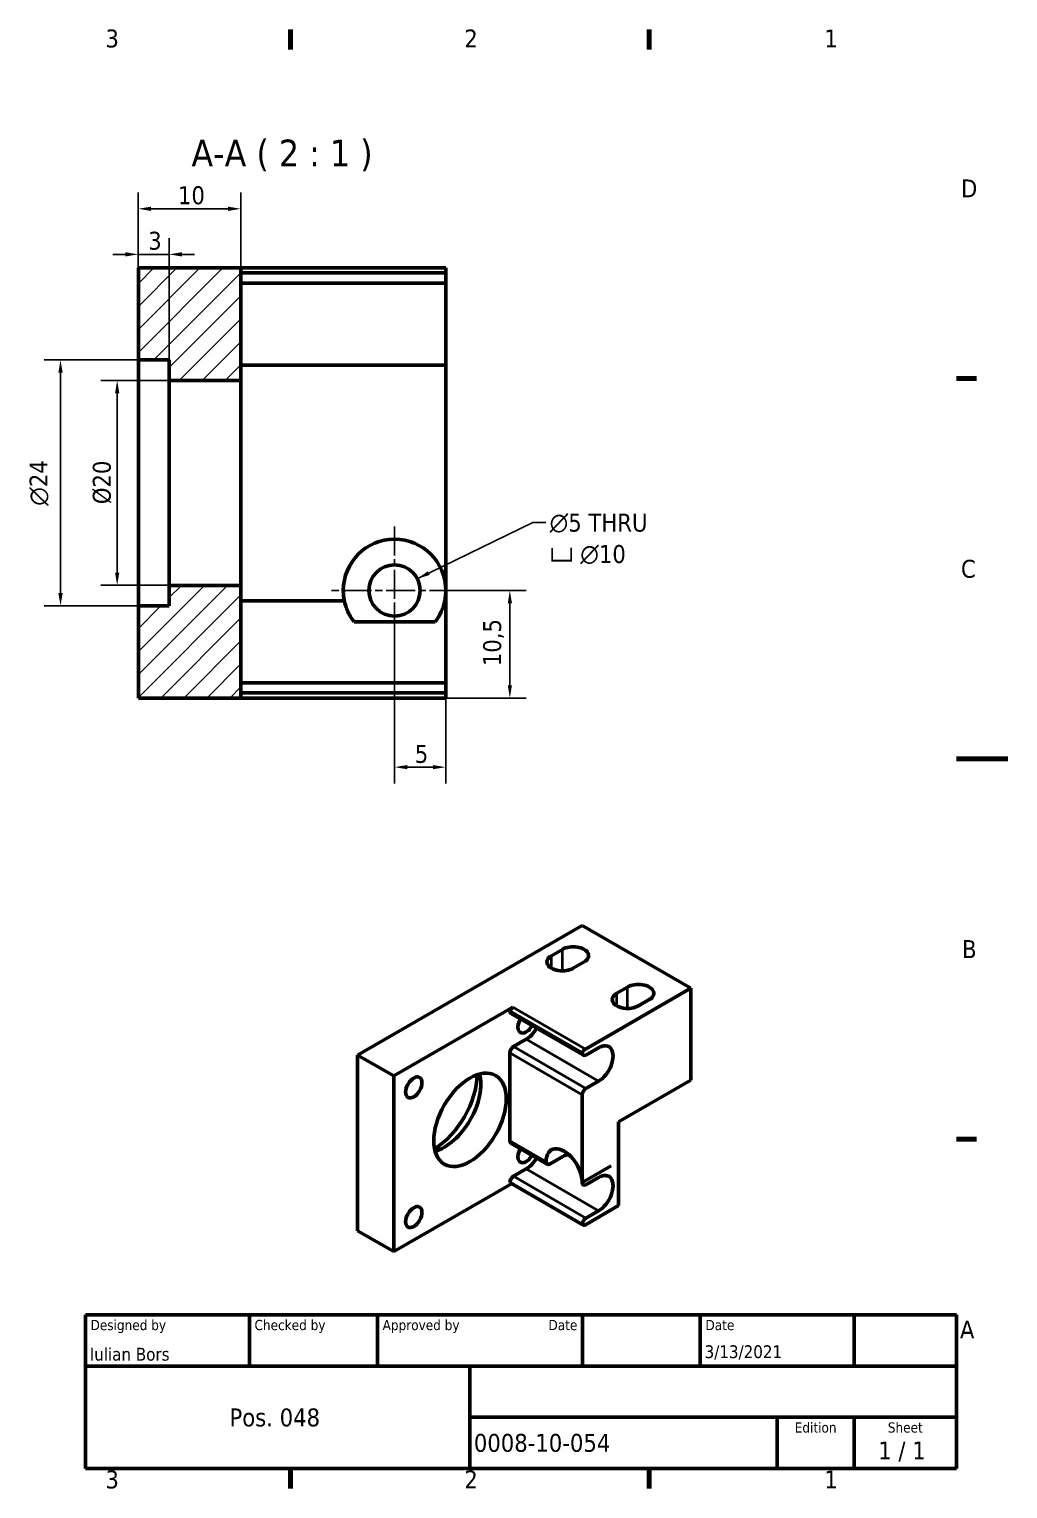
# Model space of a CAD drawing. Header units: millimetres. Extents: x 0 to 210, y 0 to 149.
# Drawn here: x 114.5 to 210, y 3 to 145.5 of the extents above; entities that cross this region are included whole.
import ezdxf
from ezdxf.enums import TextEntityAlignment as Align

# ---------------------------------------------------------------- set-up
doc = ezdxf.new("R2010")
doc.units = ezdxf.units.MM
doc.header["$LTSCALE"] = 0.5
doc.linetypes.add('CHAIN', pattern=[0.3543, 0.2362, -0.0295, 0.0591, -0.0295])
for name, color, linetype, lineweight in [('Border (ISO)', 7, 'Continuous', 70), ('Center Mark (ISO)', 7, 'Continuous', 25), ('Dimension (ISO)', 7, 'Continuous', 25), ('Hatch (ISO)', 7, 'Continuous', 18), ('Symbol (ISO)', 7, 'Continuous', 25), ('Title (ISO)', 7, 'Continuous', 50), ('Visible (ISO)', 7, 'Continuous', 50), ('Visible Narrow (ISO)', 7, 'Continuous', 35)]:
    doc.layers.add(name, color=color, linetype=linetype, lineweight=lineweight)
doc.styles.add('Label Text (ISO)', font='tahoma.ttf')
doc.styles.add('Note Text (ISO)', font='tahoma.ttf')
doc.styles.add('Text Style39', font='tahoma.ttf')
doc.styles.add('Text Style41', font='tahoma.ttf')
doc.dimstyles.new('Default - Method 1b (ISO)', dxfattribs={"dimscale": 0.5, "dimtxt": 3.5, "dimasz": 2.5, "dimexe": 3.175, "dimexo": 0, "dimgap": 0.762, "dimtad": 1, "dimtoh": 1, "dimrnd": 1e-08, "dimtxsty": 'Note Text (ISO)', "dimcen": 0.09, "dimdle": 10, "dimclrd": 256, "dimclre": 256, "dimclrt": 256, "dimazin": 2, "dimtfac": 1, "dimtmove": 0, "dimatfit": 3, "dimfxl": 0, "dimtolj": 1, "dimlwd": -1, "dimlwe": -1, "dimarcsym": 0})
doc.dimstyles.new('Default - Method 1b (ISO)$7', dxfattribs={"dimscale": 0.5, "dimtxt": 3.5, "dimasz": 2.5, "dimexe": 3.175, "dimexo": 0, "dimgap": 0.762, "dimtad": 1, "dimtoh": 1, "dimrnd": 1e-08, "dimtxsty": 'Note Text (ISO)', "dimcen": 0.09, "dimdle": 10, "dimclrd": 256, "dimclre": 256, "dimclrt": 256, "dimazin": 2, "dimtfac": 1, "dimtmove": 0, "dimatfit": 3, "dimfxl": 0, "dimtolj": 1, "dimlwd": -1, "dimlwe": -1, "dimarcsym": 0})

# ---------------------------------------------------------------- blocks, each defined once
blk = doc.blocks.new('Borders Default Border')
at = {"layer": 'Border (ISO)'}
for p, q in [((280, 287), (280, 290.9)), ((350, 287), (350, 290.9)), ((410, 222.75), (413.9, 222.75)), ((410, 74.25), (413.9, 74.25)), ((280, 10), (280, 6.1)), ((350, 10), (350, 6.1))]:
    blk.add_line(p, q, dxfattribs=at)
at = {"layer": 'Border (ISO)', "flags": 128}
blk.add_lwpolyline([(420, 148.5), (410, 148.5)], dxfattribs=at)
at = {"layer": 'Border (ISO)', "char_height": 3.5, "attachment_point": 7, "style": 'Note Text (ISO)'}
for s, insert in [('3', (243.91, 287.33)), ('2', (313.94, 287.4)), ('1', (384.21, 287.4)), ('D', (410.87, 258.13)), ('C', (410.86, 183.81)), ('B', (411.08, 109.63)), ('A', (410.66, 35.38)), ('3', (243.91, 6.03)), ('2', (313.94, 6.1)), ('1', (384.21, 6.1))]:
    blk.add_mtext(s, dxfattribs=dict(at, insert=insert))
blk = doc.blocks.new('*D23')
at = {"layer": 'Defpoints', "color": 0}
for p in [(125.16, 113.2), (117.57, 89.2), (125.16, 89.2)]:
    blk.add_point(p, dxfattribs=at)
at = {"layer": 'Dimension (ISO)'}
for p, q in [((125.16, 113.2), (115.98, 113.2)), ((117.57, 111.95), (117.57, 90.45)), ((125.16, 89.2), (115.98, 89.2))]:
    blk.add_line(p, q, dxfattribs=at)
for points in [[(117.36, 111.95), (117.78, 111.95), (117.57, 113.2)], [(117.36, 90.45), (117.78, 90.45), (117.57, 89.2)]]:
    blk.add_solid(points, dxfattribs=at)
at = {"layer": 'Dimension (ISO)', "insert": (114.55, 98.97), "char_height": 1.75, "attachment_point": 1, "rotation": 90, "style": 'Note Text (ISO)'}
blk.add_mtext('\\A1;\\fAIGDT|b0|i0;\\H1.7500;n\\fTahoma|b0|i0;\\H1.7500;24', dxfattribs=at)
blk = doc.blocks.new('*D24')
at = {"layer": 'Defpoints', "color": 0}
for p in [(128.16, 111.2), (123.1, 91.2), (128.16, 91.2)]:
    blk.add_point(p, dxfattribs=at)
at = {"layer": 'Dimension (ISO)'}
for p, q in [((128.16, 111.2), (121.51, 111.2)), ((123.1, 109.95), (123.1, 92.45)), ((128.16, 91.2), (121.51, 91.2))]:
    blk.add_line(p, q, dxfattribs=at)
for points in [[(122.89, 109.95), (123.31, 109.95), (123.1, 111.2)], [(122.89, 92.45), (123.31, 92.45), (123.1, 91.2)]]:
    blk.add_solid(points, dxfattribs=at)
at = {"layer": 'Dimension (ISO)', "insert": (120.72, 99.12), "char_height": 1.75, "attachment_point": 1, "rotation": 90, "style": 'Note Text (ISO)'}
blk.add_mtext('\\A1;\\fTahoma|b0|i0;\\H1.7500;Ø20', dxfattribs=at)
blk = doc.blocks.new('*D25')
at = {"layer": 'Defpoints', "color": 0}
for p in [(135.16, 127.95), (125.16, 122.2), (135.16, 122.2)]:
    blk.add_point(p, dxfattribs=at)
at = {"layer": 'Dimension (ISO)'}
for p, q in [((125.16, 122.2), (125.16, 129.54)), ((135.16, 122.2), (135.16, 129.54)), ((126.41, 127.95), (133.91, 127.95))]:
    blk.add_line(p, q, dxfattribs=at)
for points in [[(126.41, 128.16), (126.41, 127.74), (125.16, 127.95)], [(133.91, 128.16), (133.91, 127.74), (135.16, 127.95)]]:
    blk.add_solid(points, dxfattribs=at)
at = {"layer": 'Dimension (ISO)', "insert": (129.03, 130.15), "char_height": 1.75, "attachment_point": 1, "style": 'Note Text (ISO)'}
blk.add_mtext('\\A1;10', dxfattribs=at)
blk = doc.blocks.new('*D26')
at = {"layer": 'Defpoints', "color": 0}
for p in [(125.16, 123.5), (125.16, 113.2), (128.16, 111.2)]:
    blk.add_point(p, dxfattribs=at)
at = {"layer": 'Dimension (ISO)'}
for p, q in [((125.16, 113.2), (125.16, 125.09)), ((128.16, 111.2), (128.16, 125.09)), ((123.91, 123.5), (122.66, 123.5)), ((128.16, 123.5), (125.16, 123.5)), ((129.41, 123.5), (130.66, 123.5))]:
    blk.add_line(p, q, dxfattribs=at)
for points in [[(123.91, 123.71), (123.91, 123.3), (125.16, 123.5)], [(129.41, 123.71), (129.41, 123.3), (128.16, 123.5)]]:
    blk.add_solid(points, dxfattribs=at)
at = {"layer": 'Dimension (ISO)', "insert": (126.13, 125.71), "char_height": 1.75, "attachment_point": 1, "style": 'Note Text (ISO)'}
blk.add_mtext('\\A1;3', dxfattribs=at)
blk = doc.blocks.new('*D27')
at = {"layer": 'Defpoints', "color": 0}
for p in [(155.16, 90.7), (150.16, 89.45), (155.16, 73.45)]:
    blk.add_point(p, dxfattribs=at)
at = {"layer": 'Dimension (ISO)'}
for p, q in [((155.16, 90.7), (155.16, 71.87)), ((150.16, 89.45), (150.16, 71.87)), ((151.41, 73.45), (153.91, 73.45))]:
    blk.add_line(p, q, dxfattribs=at)
for points in [[(151.41, 73.66), (151.41, 73.25), (150.16, 73.45)], [(153.91, 73.66), (153.91, 73.25), (155.16, 73.45)]]:
    blk.add_solid(points, dxfattribs=at)
at = {"layer": 'Dimension (ISO)', "insert": (152.14, 75.62), "char_height": 1.75, "attachment_point": 1, "style": 'Note Text (ISO)'}
blk.add_mtext('\\A1;5', dxfattribs=at)
blk = doc.blocks.new('*D28')
at = {"layer": 'Defpoints', "color": 0}
for p in [(156.41, 90.7), (161.41, 90.7), (155.16, 80.2)]:
    blk.add_point(p, dxfattribs=at)
at = {"layer": 'Dimension (ISO)'}
for p, q in [((156.41, 90.7), (163, 90.7)), ((161.41, 81.45), (161.41, 89.45)), ((155.16, 80.2), (163, 80.2))]:
    blk.add_line(p, q, dxfattribs=at)
for points in [[(161.21, 89.45), (161.62, 89.45), (161.41, 90.7)], [(161.21, 81.45), (161.62, 81.45), (161.41, 80.2)]]:
    blk.add_solid(points, dxfattribs=at)
at = {"layer": 'Dimension (ISO)', "insert": (158.81, 83.31), "char_height": 1.75, "attachment_point": 1, "rotation": 90, "style": 'Note Text (ISO)'}
blk.add_mtext('\\A1;10,5', dxfattribs=at)
blk = doc.blocks.new('Title Blocks I.A.B')
at = {"layer": 'Title (ISO)'}
for p, q in [((270.07, 130), (100.07, 130)), ((100.07, 130), (100.07, 100)), ((132.07, 120), (132.07, 130)), ((157.07, 120), (157.07, 130)), ((197.07, 120), (197.07, 130)), ((220.07, 120), (220.07, 130)), ((250.07, 120), (250.07, 130)), ((270.07, 100), (270.07, 130)), ((100.07, 120), (270.07, 120)), ((175.07, 120), (175.07, 100)), ((270.07, 110), (175.07, 110)), ((235.07, 100), (235.07, 110)), ((250.07, 100), (250.07, 110)), ((100.07, 100), (270.07, 100))]:
    blk.add_line(p, q, dxfattribs=at)
at = {"layer": 'Title (ISO)', "style": 'Text Style41'}
for s, p in [('Designed by', (101.07, 129)), ('Checked by', (133.07, 129)), ('Approved by', (158.07, 129)), ('Date', (221.07, 129))]:
    blk.add_text(s, height=2, dxfattribs=at).set_placement(p, align=Align.TOP_LEFT)
blk.add_text('Date', height=2, dxfattribs=at).set_placement((196.07, 129), align=Align.TOP_RIGHT)
for s, p in [('Edition', (242.57, 109)), ('Sheet', (260.07, 109))]:
    blk.add_text(s, height=2, dxfattribs=at).set_placement(p, align=Align.TOP_CENTER)
at = {"layer": 'Title (ISO)', "style": 'Note Text (ISO)'}
blk.add_text('1 / 1 ', height=3.5, dxfattribs=at).set_placement((260.07, 103.5), align=Align.MIDDLE_CENTER)
at = {"layer": 'Title (ISO)'}
for tag, p, height, style in [('AUTHOR_001', (100.92, 121.05), 2.5, 'Text Style39'), ('CREATION_DATE_001', (220.91, 121.54), 2.5, 'Text Style39'), ('COMPANY_001', (128.19, 108.21), 3.5, 'Note Text (ISO)'), ('PART_NUMBER_001', (175.88, 103.25), 3.5, 'Note Text (ISO)')]:
    blk.add_attdef(tag, p, '', height=height, dxfattribs=dict(at, style=style))
at = {"layer": 'Title (ISO)', "style": 'Text Style39'}
for tag, p in [('CHECKED_BY', (133.07, 121)), ('ENG_APPROVED_BY', (158.07, 121))]:
    blk.add_attdef(tag, text='', height=2.5, dxfattribs=at).set_placement(p, align=Align.BOTTOM_LEFT)
blk.add_attdef('ENG_APPROVAL_DATE', text='', height=2.5, dxfattribs=at).set_placement((196.07, 121), align=Align.BOTTOM_RIGHT)
at = {"layer": 'Title (ISO)', "style": 'Note Text (ISO)'}
for tag, p in [('TITLE', (222.57, 115)), ('REVISION_NUMBER', (242.57, 103.5))]:
    blk.add_attdef(tag, text='', height=3.5, dxfattribs=at).set_placement(p, align=Align.MIDDLE_CENTER)

msp = doc.modelspace()

# ---------------------------------------------------------------- hatches: boundary and pattern name
at = {"layer": 'Hatch (ISO)'}
h = msp.add_hatch(dxfattribs=at)
h.set_pattern_fill('ANSI31', color=256, scale=12.7, style=0)
h.set_pattern_definition([(45, (0, 0), (-1.122532, 1.122532), [])])
h.paths.add_polyline_path([(128.165, 89.198), (125.165, 89.198), (125.165, 80.198), (135.165, 80.198), (135.165, 91.198), (128.165, 91.198)])
h.paths.add_polyline_path([(125.165, 113.198), (128.165, 113.198), (128.165, 111.198), (135.165, 111.198), (135.165, 122.198), (125.165, 122.198)])

# ---------------------------------------------------------------- linework, layer by layer
at = {"layer": 'Center Mark (ISO)', "linetype": 'CHAIN', "ltscale": 23.990969}
for p, q in [((150.165, 96.948), (150.165, 89.448)), ((156.415, 90.698), (143.915, 90.698))]:
    msp.add_line(p, q, dxfattribs=at)
at = {"layer": 'Visible (ISO)'}
for p, q in [((135.165, 122.198), (125.165, 122.198)), ((125.165, 122.198), (125.165, 113.198)), ((135.165, 111.198), (135.165, 122.198)), ((155.165, 122.198), (135.165, 122.198)), ((155.165, 121.698), (135.165, 121.698)), ((155.165, 122.198), (155.165, 121.698)), ((155.165, 121.698), (155.165, 120.698)), ((135.165, 120.698), (155.165, 120.698)), ((155.165, 120.698), (155.165, 112.698)), ((125.165, 113.198), (128.165, 113.198)), ((125.165, 89.198), (125.165, 113.198)), ((128.165, 113.198), (128.165, 111.198)), ((155.165, 112.698), (135.165, 112.698)), ((155.165, 112.698), (155.165, 111.698)), ((128.165, 111.198), (135.165, 111.198)), ((128.165, 91.198), (128.165, 111.198)), ((135.165, 111.198), (135.165, 91.198)), ((155.165, 111.698), (155.165, 90.698)), ((135.165, 91.198), (128.165, 91.198)), ((128.165, 91.198), (128.165, 89.198)), ((135.165, 80.198), (135.165, 91.198)), ((155.165, 90.698), (155.165, 89.698)), ((128.165, 89.198), (125.165, 89.198)), ((125.165, 89.198), (125.165, 80.198)), ((135.165, 89.698), (145.266, 89.698)), ((155.064, 89.698), (155.165, 89.698)), ((155.165, 89.698), (155.165, 81.698)), ((154.116, 87.635), (146.213, 87.635)), ((155.165, 81.698), (135.165, 81.698)), ((155.165, 81.698), (155.165, 80.698)), ((125.165, 80.198), (135.165, 80.198)), ((135.165, 80.698), (155.165, 80.698)), ((135.165, 80.198), (155.165, 80.198)), ((155.165, 80.698), (155.165, 80.198)), ((168.482, 58.01), (146.561, 45.355)), ((168.482, 58.01), (179.088, 51.887)), ((165.476, 55.051), (166.537, 55.663)), ((168.658, 54.438), (167.598, 53.826)), ((179.088, 51.887), (168.788, 45.94)), ((171.84, 51.376), (172.901, 51.989)), ((179.088, 42.905), (179.088, 51.887)), ((161.717, 50.022), (150.097, 43.313)), ((175.022, 50.764), (173.962, 50.152)), ((168.482, 45.559), (161.41, 49.641)), ((161.514, 49.412), (168.585, 45.33)), ((163.001, 46.886), (161.764, 46.171)), ((168.835, 45.355), (170.073, 46.069)), ((146.561, 45.355), (146.561, 28.208)), ((146.561, 45.355), (150.097, 43.313)), ((161.41, 36.986), (161.41, 45.559)), ((150.097, 43.313), (150.097, 26.167)), ((170.073, 42.803), (168.835, 42.089)), ((172.017, 38.823), (179.088, 42.905)), ((168.482, 41.476), (168.482, 32.903)), ((172.017, 30.658), (172.017, 38.823)), ((161.514, 36.757), (165.067, 34.705)), ((163.001, 34.23), (161.764, 33.516)), ((166.573, 35.434), (165.335, 34.72)), ((171.31, 34.536), (168.482, 32.903)), ((150.097, 26.167), (161.57, 32.791)), ((161.41, 32.903), (168.482, 28.821)), ((161.467, 32.851), (168.538, 28.769)), ((168.835, 32.699), (170.073, 33.413)), ((170.939, 33.499), (170.757, 33.605)), ((168.567, 32.684), (168.585, 32.674)), ((168.788, 28.793), (172.017, 30.658)), ((170.073, 30.147), (168.835, 29.433)), ((146.561, 28.208), (150.097, 26.167))]:
    msp.add_line(p, q, dxfattribs=at)
msp.add_circle((150.165, 90.698), 2.5, dxfattribs=at)
msp.add_arc((150.165, 90.698), 5, 0, 180, dxfattribs=at)
for centre, major_axis, start_param, end_param in [((167.598, 55.051), (1.5, 0), 5.4977871, 8.6393798), ((166.537, 54.438), (-1.5, 0), 5.4977871, 8.6393798), ((172.901, 50.764), (-1.5, 0), 5.4977871, 8.6393798), ((173.962, 51.376), (1.5, 0), 5.4977871, 8.6393798), ((161.717, 49.614), (0.25, 0.433), 0.7853982, 1.8325957), ((161.764, 49.845), (-0.25, -0.433), 5.4977871, 6.2831853), ((163.001, 48.519), (-0.563, -0.974), 4.6854256, 7.880945), ((163.001, 48.519), (-1, -1.732), 0.7853982, 1.585962), ((161.764, 45.763), (0.25, 0.433), 0.7853982, 2.3561945), ((168.788, 45.531), (0.25, 0.433), 0.7853982, 1.8325957), ((170.073, 44.436), (1, 1.732), 3.9269908, 7.0685835), ((168.835, 45.763), (-0.25, -0.433), 5.4977871, 7.0685835), ((153.986, 41.068), (3, 5.196), 3.9437995, 5.4809784), ((155.046, 40.456), (2.5, 4.33), 3.6593984, 5.7653795), ((168.835, 41.68), (0.25, 0.433), 0.7853982, 2.3561945), ((161.764, 37.19), (-0.25, -0.433), 5.4977871, 6.2831853), ((163.001, 35.863), (-0.563, -0.974), 4.6854256, 7.880945), ((166.714, 33.924), (-1.25, 2.165), 3.9269908, 7.0685835), ((163.001, 35.863), (-1, -1.732), 0.7853982, 1.585962), ((161.764, 33.107), (0.25, 0.433), 0.7853982, 2.3561945), ((161.717, 33.284), (-0.25, -0.433), 6.0213859, 6.2831853), ((168.835, 33.107), (-0.25, -0.433), 5.4977871, 7.0685835), ((170.073, 31.78), (1, 1.732), 3.9269908, 7.0685835), ((168.835, 29.025), (0.25, 0.433), 0.7853982, 2.3561945), ((168.788, 29.202), (-0.25, -0.433), 6.0213859, 7.0685835)]:
    msp.add_ellipse(centre, major_axis=major_axis, ratio=0.5773503, start_param=start_param, end_param=end_param, dxfattribs=at)
for centre, major_axis in [((152.041, 42.191), (0.563, 0.974)), ((157.521, 39.027), (2.5, 4.33)), ((152.041, 29.535), (0.563, 0.974))]:
    msp.add_ellipse(centre, major_axis=major_axis, ratio=0.5773503, dxfattribs=at)
for points, knots in [([(145.266, 89.698), (145.266, 89.698), (145.261, 89.723), (145.241, 89.826), (145.228, 89.902), (145.202, 90.08), (145.189, 90.192), (145.17, 90.438), (145.165, 90.572), (145.165, 90.698)], [0.30222774, 0.30222774, 0.30222774, 0.30222774, 0.34000726, 0.34000726, 0.37778679, 0.37778679, 0.4155642, 0.4155642, 0.45334161, 0.45334161, 0.45334161, 0.45334161]), ([(155.165, 90.698), (155.165, 90.572), (155.16, 90.438), (155.141, 90.192), (155.127, 90.08), (155.102, 89.902), (155.088, 89.826), (155.069, 89.723), (155.064, 89.698), (155.064, 89.698)], [0.15111387, 0.15111387, 0.15111387, 0.15111387, 0.18889128, 0.18889128, 0.22666869, 0.22666869, 0.26444821, 0.26444821, 0.30222774, 0.30222774, 0.30222774, 0.30222774]), ([(146.213, 87.635), (146.072, 87.817), (145.95, 88.001), (145.601, 88.596), (145.452, 89.003), (145.289, 89.554), (145.266, 89.698), (145.266, 89.698)], [1.31219663, 1.31219663, 1.31219663, 1.31219663, 1.38213575, 1.38213575, 1.56234142, 1.56234142, 1.7425471, 1.7425471, 1.7425471, 1.7425471]), ([(155.064, 89.698), (155.064, 89.698), (155.041, 89.554), (154.878, 89.003), (154.729, 88.596), (154.379, 88.001), (154.258, 87.817), (154.116, 87.635)], [0, 0, 0, 0, 0.18020567, 0.18020567, 0.36041135, 0.36041135, 0.43035047, 0.43035047, 0.43035047, 0.43035047]), ([(165.335, 34.72), (165.291, 34.694), (165.241, 34.678), (165.148, 34.673), (165.103, 34.685), (165.032, 34.726), (165, 34.759), (164.957, 34.842), (164.946, 34.893), (164.946, 34.944)], [0.30222774, 0.30222774, 0.30222774, 0.30222774, 0.34000726, 0.34000726, 0.37778679, 0.37778679, 0.4155642, 0.4155642, 0.45334161, 0.45334161, 0.45334161, 0.45334161]), ([(168.482, 32.903), (168.482, 32.852), (168.489, 32.803), (168.518, 32.727), (168.54, 32.7), (168.567, 32.684)], [0.151113868, 0.151113868, 0.151113868, 0.151113868, 0.188891277, 0.188891277, 0.226668686, 0.226668686, 0.226668686, 0.226668686])]:
    msp.add_open_spline(points, degree=3, knots=knots, dxfattribs=at)
for points in [[(167.198, 35.608), (166.987, 35.613), (166.772, 35.549), (166.573, 35.434)], [(170.943, 33.57), (170.954, 33.549), (170.953, 33.524), (170.939, 33.499)]]:
    msp.add_open_spline(points, degree=3, dxfattribs=at)
at = {"layer": 'Visible Narrow (ISO)'}
for p, q in [((166.537, 53.572), (166.537, 55.663)), ((165.476, 53.826), (165.476, 55.051)), ((171.84, 50.152), (171.84, 51.376)), ((172.901, 49.898), (172.901, 51.989)), ((168.788, 45.94), (161.717, 50.022)), ((168.835, 42.089), (161.764, 46.171)), ((170.073, 42.803), (163.001, 46.886)), ((161.41, 45.559), (168.482, 41.476)), ((164.946, 34.944), (161.41, 36.986)), ((170.073, 30.147), (163.001, 34.23)), ((168.835, 29.433), (161.764, 33.516))]:
    msp.add_line(p, q, dxfattribs=at)

# ---------------------------------------------------------------- block references
at = {"xscale": 0.5, "yscale": 0.5, "zscale": 0.5}
msp.add_blockref('Borders Default Border', (0, 0), dxfattribs=at)
msp.add_blockref('Title Blocks I.A.B', (69.964, -45), dxfattribs=at).add_auto_attribs({'PART_NUMBER_001': '0008-10-054', 'COMPANY_001': 'Pos. 048', 'AUTHOR_001': 'Iulian Bors', 'CREATION_DATE_001': '3/13/2021'})

# ---------------------------------------------------------------- texts
at = {"layer": 'Symbol (ISO)', "insert": (130.348, 131.606), "char_height": 2.625, "attachment_point": 7, "style": 'Label Text (ISO)'}
msp.add_mtext('A-A ( 2 : 1 )', dxfattribs=at)
at = {"layer": 'Symbol (ISO)', "insert": (165.298, 98.194), "char_height": 1.75, "width": 10.22957, "attachment_point": 1, "line_spacing_factor": 1.05, "style": 'Note Text (ISO)'}
msp.add_mtext('\\fAIGDT|b0|i0;\\H1.7500;n\\fTahoma|b0|i0;\\H1.7500;5 THRU\\P\\fAIGDT|b0|i0;\\H1.7500;v\\fTahoma|b0|i0;\\H1.7500; \\fAIGDT|b0|i0;\\H1.7500;n\\fTahoma|b0|i0;\\H1.7500;10', dxfattribs=at)

# ---------------------------------------------------------------- dimensions: what is measured, and where the dimension line sits
at = {"layer": 'Dimension (ISO)'}
for base, p1, p2, angle, override, picture, middle in [((135.165, 127.951), (125.165, 122.198), (135.165, 122.198), 180, {"dimgap": 0.762, "dimtoh": 0, "dimdec": 2, "dimtol": 0, "dimlim": 0, "dimtp": 0, "dimtm": 0, "dimtdec": 2, "dimtofl": 0, "dimatfit": 1}, '*D25', (130.165, 127.951)), ((125.165, 123.504), (128.165, 111.198), (125.165, 113.198), 180, {"dimgap": 0.762, "dimtoh": 0, "dimdec": 2, "dimtol": 0, "dimlim": 0, "dimtp": 0, "dimtm": 0, "dimtdec": 2, "dimtofl": 1, "dimatfit": 1}, '*D26', (126.665, 123.504)), ((155.165, 73.453), (150.165, 89.448), (155.165, 90.698), 180, {"dimgap": 0.762, "dimtoh": 0, "dimdec": 2, "dimtol": 0, "dimlim": 0, "dimtp": 0, "dimtm": 0, "dimtdec": 2, "dimtofl": 0, "dimatfit": 1}, '*D27', (152.665, 73.453)), ((161.415, 90.698), (155.165, 80.198), (156.415, 90.698), 270, {"dimgap": 0.762, "dimtoh": 0, "dimdec": 2, "dimtol": 0, "dimlim": 0, "dimtp": 0, "dimtm": 0, "dimtdec": 2, "dimtofl": 0, "dimatfit": 1}, '*D28', (161.415, 85.448))]:
    dim = msp.add_linear_dim(base=base, p1=p1, p2=p2, angle=angle, dimstyle='Default - Method 1b (ISO)', override=override, dxfattribs=at)
    dim.commit()
    dim.dimension.update_dxf_attribs({"geometry": picture, "text_midpoint": middle, "dimtype": 160})
for base, p1, p2, angle, text, picture, middle in [((117.569, 89.198), (125.165, 113.198), (125.165, 89.198), 90, '\\fAIGDT|b0|i0;\\H1.7500;n\\fTahoma|b0|i0;\\H1.7500;<>', '*D23', (117.569, 101.198)), ((123.1, 91.198), (128.165, 111.198), (128.165, 91.198), 270, '\\fTahoma|b0|i0;\\H1.7500;Ø<>', '*D24', (123.1, 101.198))]:
    dim = msp.add_linear_dim(base=base, p1=p1, p2=p2, angle=angle, text=text, dimstyle='Default - Method 1b (ISO)', override={"dimgap": 0.762, "dimtoh": 0, "dimdec": 2, "dimtol": 0, "dimlim": 0, "dimtp": 0, "dimtm": 0, "dimtdec": 2, "dimtofl": 0, "dimatfit": 1}, dxfattribs=at)
    dim.commit()
    dim.dimension.update_dxf_attribs({"geometry": picture, "text_midpoint": middle, "dimtype": 160})

# ---------------------------------------------------------------- leaders
at = {"layer": 'Symbol (ISO)', "annotation_type": 0, "has_hookline": 1, "hookline_direction": 0, "text_width": 9.903}
msp.add_leader([(152.385, 91.848), (163.667, 97.319), (164.917, 97.319)], dimstyle='Default - Method 1b (ISO)$7', override={"dimtad": 0}, dxfattribs=at)

doc.saveas('drawing.dxf')
